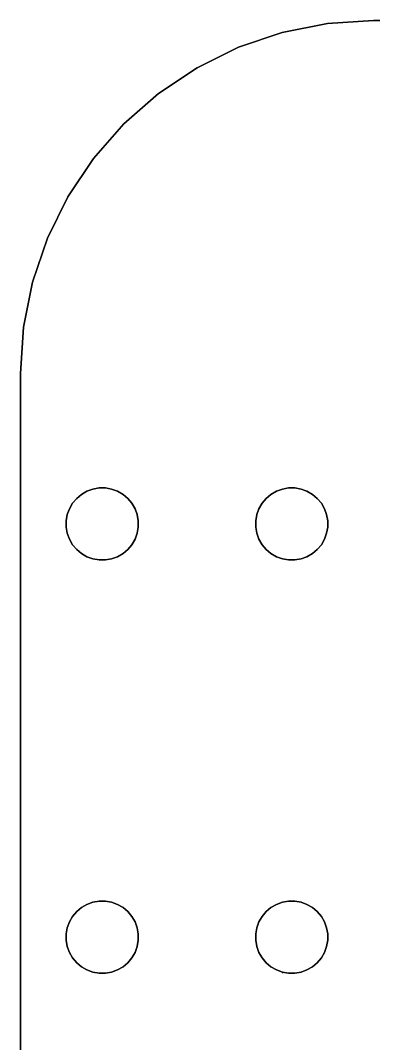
# Model space of a CAD drawing. Header units: metres. Extents: x 0 to 62, y -72 to 47.
# Drawn here: x 0 to 20.5, y -12.8 to 46.6 of the extents above; entities that cross this region are included whole.
import ezdxf

# ---------------------------------------------------------------- set-up
doc = ezdxf.new("R2010")
doc.units = ezdxf.units.M

msp = doc.modelspace()

# ---------------------------------------------------------------- linework, layer by layer
at = {"layer": 'Group#2'}
msp.add_line((15.206, -8.653, 60.624), (15.206, -8.716, 60.624), dxfattribs=at)
for points in [[(0, -71.624, 50.624), (0, -11.624, 50.624), (0, 26.124, 50.624), (0.175, 28.8, 50.624), (0.699, 31.43, 50.624), (1.56, 33.969, 50.624), (2.746, 36.374, 50.624), (4.236, 38.604, 50.624), (6.004, 40.62, 50.624), (8.02, 42.388, 50.624), (10.25, 43.878, 50.624), (12.655, 45.064, 50.624), (15.194, 45.926, 50.624), (17.824, 46.449, 50.624), (20.5, 46.624, 50.624), (41, 46.624, 50.624)], [(41, 46.624, 60.624), (20.5, 46.624, 60.624), (17.824, 46.449, 60.624), (15.194, 45.926, 60.624), (12.655, 45.064, 60.624), (10.25, 43.878, 60.624), (8.02, 42.388, 60.624), (6.004, 40.62, 60.624), (4.236, 38.604, 60.624), (2.746, 36.374, 60.624), (1.56, 33.969, 60.624), (0.699, 31.43, 60.624), (0.175, 28.8, 60.624), (0, 26.124, 60.624), (0, -11.624, 60.624)], [(15.194, 45.926, 60.624), (17.824, 46.449, 60.624), (17.824, 46.449, 50.624), (15.194, 45.926, 50.624), (15.194, 45.926, 60.624)], [(17.824, 46.449, 60.624), (20.5, 46.624, 60.624), (20.5, 46.624, 50.624), (17.824, 46.449, 50.624), (17.824, 46.449, 60.624)], [(41, 46.624, 60.624), (41, 46.624, 50.624), (20.5, 46.624, 50.624), (20.5, 46.624, 60.624), (41, 46.624, 60.624)], [(12.655, 45.064, 60.624), (15.194, 45.926, 60.624), (15.194, 45.926, 50.624), (12.655, 45.064, 50.624), (12.655, 45.064, 60.624)], [(10.25, 43.878, 60.624), (12.655, 45.064, 60.624), (12.655, 45.064, 50.624), (10.25, 43.878, 50.624), (10.25, 43.878, 60.624)], [(8.02, 42.388, 60.624), (10.25, 43.878, 60.624), (10.25, 43.878, 50.624), (8.02, 42.388, 50.624), (8.02, 42.388, 60.624)], [(6.004, 40.62, 60.624), (8.02, 42.388, 60.624), (8.02, 42.388, 50.624), (6.004, 40.62, 50.624), (6.004, 40.62, 60.624)], [(4.236, 38.604, 60.624), (6.004, 40.62, 60.624), (6.004, 40.62, 50.624), (4.236, 38.604, 50.624), (4.236, 38.604, 60.624)], [(2.746, 36.374, 60.624), (4.236, 38.604, 60.624), (4.236, 38.604, 50.624), (2.746, 36.374, 50.624), (2.746, 36.374, 60.624)], [(1.56, 33.969, 60.624), (2.746, 36.374, 60.624), (2.746, 36.374, 50.624), (1.56, 33.969, 50.624), (1.56, 33.969, 60.624)], [(0.699, 31.43, 60.624), (1.56, 33.969, 60.624), (1.56, 33.969, 50.624), (0.699, 31.43, 50.624), (0.699, 31.43, 60.624)], [(0.175, 28.8, 60.624), (0.699, 31.43, 60.624), (0.699, 31.43, 50.624), (0.175, 28.8, 50.624), (0.175, 28.8, 60.624)], [(0, 26.124, 60.624), (0.175, 28.8, 60.624), (0.175, 28.8, 50.624), (0, 26.124, 50.624), (0, 26.124, 60.624)], [(0, 26.124, 60.624), (0, 26.124, 50.624), (0, -11.624, 50.624), (0, -11.624, 60.624), (0, 26.124, 60.624)], [(5.293, 15.347, 50.624), (5.637, 15.473, 50.624), (5.954, 15.656, 50.624), (6.235, 15.891, 50.624), (6.47, 16.171, 50.624), (6.653, 16.488, 50.624), (6.778, 16.832, 50.624), (6.842, 17.193, 50.624), (6.842, 17.559, 50.624), (6.778, 17.919, 50.624), (6.653, 18.263, 50.624), (6.47, 18.58, 50.624), (6.235, 18.861, 50.624), (5.954, 19.096, 50.624), (5.637, 19.279, 50.624), (5.293, 19.404, 50.624), (4.933, 19.468, 50.624), (4.567, 19.468, 50.624), (4.206, 19.404, 50.624), (3.862, 19.279, 50.624), (3.545, 19.096, 50.624), (3.265, 18.861, 50.624), (3.029, 18.58, 50.624), (2.846, 18.263, 50.624), (2.721, 17.919, 50.624), (2.658, 17.559, 50.624), (2.658, 17.193, 50.624), (2.721, 16.832, 50.624), (2.846, 16.488, 50.624), (3.029, 16.171, 50.624), (3.265, 15.891, 50.624), (3.545, 15.656, 50.624), (3.862, 15.473, 50.624), (4.206, 15.347, 50.624), (4.567, 15.284, 50.624), (4.933, 15.284, 50.624), (5.293, 15.347, 50.624)], [(6.47, 16.171, 60.624), (6.235, 15.891, 60.624), (5.954, 15.656, 60.624), (5.637, 15.473, 60.624), (5.293, 15.347, 60.624), (4.933, 15.284, 60.624), (4.567, 15.284, 60.624), (4.206, 15.347, 60.624), (3.862, 15.473, 60.624), (3.545, 15.656, 60.624), (3.265, 15.891, 60.624), (3.029, 16.171, 60.624), (2.846, 16.488, 60.624), (2.721, 16.832, 60.624), (2.658, 17.193, 60.624), (2.658, 17.559, 60.624), (2.721, 17.919, 60.624), (2.846, 18.263, 60.624), (3.029, 18.58, 60.624), (3.265, 18.861, 60.624), (3.545, 19.096, 60.624), (3.862, 19.279, 60.624), (4.206, 19.404, 60.624), (4.567, 19.468, 60.624), (4.933, 19.468, 60.624), (5.293, 19.404, 60.624), (5.637, 19.279, 60.624), (5.954, 19.096, 60.624), (6.235, 18.861, 60.624), (6.47, 18.58, 60.624), (6.653, 18.263, 60.624), (6.778, 17.919, 60.624), (6.842, 17.559, 60.624), (6.842, 17.193, 60.624), (6.778, 16.832, 60.624), (6.653, 16.488, 60.624), (6.47, 16.171, 60.624)], [(3.545, 19.096, 60.624), (3.265, 18.861, 60.624), (3.265, 18.861, 50.624), (3.545, 19.096, 50.624), (3.545, 19.096, 60.624)], [(3.862, 19.279, 60.624), (3.545, 19.096, 60.624), (3.545, 19.096, 50.624), (3.862, 19.279, 50.624), (3.862, 19.279, 60.624)], [(4.206, 19.404, 60.624), (3.862, 19.279, 60.624), (3.862, 19.279, 50.624), (4.206, 19.404, 50.624), (4.206, 19.404, 60.624)], [(4.567, 19.468, 60.624), (4.206, 19.404, 60.624), (4.206, 19.404, 50.624), (4.567, 19.468, 50.624), (4.567, 19.468, 60.624)], [(4.933, 19.468, 60.624), (4.567, 19.468, 60.624), (4.567, 19.468, 50.624), (4.933, 19.468, 50.624), (4.933, 19.468, 60.624)], [(5.293, 19.404, 60.624), (4.933, 19.468, 60.624), (4.933, 19.468, 50.624), (5.293, 19.404, 50.624), (5.293, 19.404, 60.624)], [(5.637, 19.279, 60.624), (5.293, 19.404, 60.624), (5.293, 19.404, 50.624), (5.637, 19.279, 50.624), (5.637, 19.279, 60.624)], [(5.954, 19.096, 60.624), (5.637, 19.279, 60.624), (5.637, 19.279, 50.624), (5.954, 19.096, 50.624), (5.954, 19.096, 60.624)], [(6.235, 18.861, 60.624), (5.954, 19.096, 60.624), (5.954, 19.096, 50.624), (6.235, 18.861, 50.624), (6.235, 18.861, 60.624)], [(16.637, 15.473, 50.624), (16.954, 15.656, 50.624), (17.235, 15.891, 50.624), (17.47, 16.171, 50.624), (17.653, 16.488, 50.624), (17.778, 16.832, 50.624), (17.842, 17.193, 50.624), (17.842, 17.559, 50.624), (17.778, 17.919, 50.624), (17.653, 18.263, 50.624), (17.47, 18.58, 50.624), (17.235, 18.861, 50.624), (16.954, 19.096, 50.624), (16.637, 19.279, 50.624), (16.293, 19.404, 50.624), (15.933, 19.468, 50.624), (15.567, 19.468, 50.624), (15.206, 19.404, 50.624), (14.862, 19.279, 50.624), (14.545, 19.096, 50.624), (14.265, 18.861, 50.624), (14.029, 18.58, 50.624), (13.846, 18.263, 50.624), (13.721, 17.919, 50.624), (13.658, 17.559, 50.624), (13.658, 17.193, 50.624), (13.721, 16.832, 50.624), (13.846, 16.488, 50.624), (14.029, 16.171, 50.624), (14.265, 15.891, 50.624), (14.545, 15.656, 50.624), (14.862, 15.473, 50.624), (15.206, 15.347, 50.624), (15.567, 15.284, 50.624), (15.933, 15.284, 50.624), (16.293, 15.347, 50.624), (16.637, 15.473, 50.624)], [(15.206, 15.347, 60.624), (14.862, 15.473, 60.624), (14.545, 15.656, 60.624), (14.265, 15.891, 60.624), (14.029, 16.171, 60.624), (13.846, 16.488, 60.624), (13.721, 16.832, 60.624), (13.658, 17.193, 60.624), (13.658, 17.559, 60.624), (13.721, 17.919, 60.624), (13.846, 18.263, 60.624), (14.029, 18.58, 60.624), (14.265, 18.861, 60.624), (14.545, 19.096, 60.624), (14.862, 19.279, 60.624), (15.206, 19.404, 60.624), (15.567, 19.468, 60.624), (15.933, 19.468, 60.624), (16.293, 19.404, 60.624), (16.637, 19.279, 60.624), (16.954, 19.096, 60.624), (17.235, 18.861, 60.624), (17.47, 18.58, 60.624), (17.653, 18.263, 60.624), (17.778, 17.919, 60.624), (17.842, 17.559, 60.624), (17.842, 17.193, 60.624), (17.778, 16.832, 60.624), (17.653, 16.488, 60.624), (17.47, 16.171, 60.624), (17.235, 15.891, 60.624), (16.954, 15.656, 60.624), (16.637, 15.473, 60.624), (16.293, 15.347, 60.624), (15.933, 15.284, 60.624), (15.567, 15.284, 60.624), (15.206, 15.347, 60.624)], [(14.545, 19.096, 60.624), (14.265, 18.861, 60.624), (14.265, 18.861, 50.624), (14.545, 19.096, 50.624), (14.545, 19.096, 60.624)], [(14.862, 19.279, 60.624), (14.545, 19.096, 60.624), (14.545, 19.096, 50.624), (14.862, 19.279, 50.624), (14.862, 19.279, 60.624)], [(15.206, 19.404, 60.624), (14.862, 19.279, 60.624), (14.862, 19.279, 50.624), (15.206, 19.404, 50.624), (15.206, 19.404, 60.624)], [(15.567, 19.468, 60.624), (15.206, 19.404, 60.624), (15.206, 19.404, 50.624), (15.567, 19.468, 50.624), (15.567, 19.468, 60.624)], [(15.933, 19.468, 60.624), (15.567, 19.468, 60.624), (15.567, 19.468, 50.624), (15.933, 19.468, 50.624), (15.933, 19.468, 60.624)], [(16.293, 19.404, 60.624), (15.933, 19.468, 60.624), (15.933, 19.468, 50.624), (16.293, 19.404, 50.624), (16.293, 19.404, 60.624)], [(16.637, 19.279, 60.624), (16.293, 19.404, 60.624), (16.293, 19.404, 50.624), (16.637, 19.279, 50.624), (16.637, 19.279, 60.624)], [(16.954, 19.096, 60.624), (16.637, 19.279, 60.624), (16.637, 19.279, 50.624), (16.954, 19.096, 50.624), (16.954, 19.096, 60.624)], [(17.235, 18.861, 60.624), (16.954, 19.096, 60.624), (16.954, 19.096, 50.624), (17.235, 18.861, 50.624), (17.235, 18.861, 60.624)], [(3.029, 18.58, 60.624), (2.846, 18.263, 60.624), (2.846, 18.263, 50.624), (3.029, 18.58, 50.624), (3.029, 18.58, 60.624)], [(3.265, 18.861, 60.624), (3.029, 18.58, 60.624), (3.029, 18.58, 50.624), (3.265, 18.861, 50.624), (3.265, 18.861, 60.624)], [(6.47, 18.58, 60.624), (6.235, 18.861, 60.624), (6.235, 18.861, 50.624), (6.47, 18.58, 50.624), (6.47, 18.58, 60.624)], [(6.653, 18.263, 60.624), (6.47, 18.58, 60.624), (6.47, 18.58, 50.624), (6.653, 18.263, 50.624), (6.653, 18.263, 60.624)], [(14.029, 18.58, 60.624), (13.846, 18.263, 60.624), (13.846, 18.263, 50.624), (14.029, 18.58, 50.624), (14.029, 18.58, 60.624)], [(14.265, 18.861, 60.624), (14.029, 18.58, 60.624), (14.029, 18.58, 50.624), (14.265, 18.861, 50.624), (14.265, 18.861, 60.624)], [(17.47, 18.58, 60.624), (17.235, 18.861, 60.624), (17.235, 18.861, 50.624), (17.47, 18.58, 50.624), (17.47, 18.58, 60.624)], [(17.653, 18.263, 60.624), (17.47, 18.58, 60.624), (17.47, 18.58, 50.624), (17.653, 18.263, 50.624), (17.653, 18.263, 60.624)], [(2.721, 17.919, 60.624), (2.658, 17.559, 60.624), (2.658, 17.559, 50.624), (2.721, 17.919, 50.624), (2.721, 17.919, 60.624)], [(2.846, 18.263, 60.624), (2.721, 17.919, 60.624), (2.721, 17.919, 50.624), (2.846, 18.263, 50.624), (2.846, 18.263, 60.624)], [(6.778, 17.919, 60.624), (6.653, 18.263, 60.624), (6.653, 18.263, 50.624), (6.778, 17.919, 50.624), (6.778, 17.919, 60.624)], [(6.842, 17.559, 60.624), (6.778, 17.919, 60.624), (6.778, 17.919, 50.624), (6.842, 17.559, 50.624), (6.842, 17.559, 60.624)], [(13.721, 17.919, 60.624), (13.658, 17.559, 60.624), (13.658, 17.559, 50.624), (13.721, 17.919, 50.624), (13.721, 17.919, 60.624)], [(13.846, 18.263, 60.624), (13.721, 17.919, 60.624), (13.721, 17.919, 50.624), (13.846, 18.263, 50.624), (13.846, 18.263, 60.624)], [(17.778, 17.919, 60.624), (17.653, 18.263, 60.624), (17.653, 18.263, 50.624), (17.778, 17.919, 50.624), (17.778, 17.919, 60.624)], [(17.842, 17.559, 60.624), (17.778, 17.919, 60.624), (17.778, 17.919, 50.624), (17.842, 17.559, 50.624), (17.842, 17.559, 60.624)], [(2.658, 17.559, 60.624), (2.658, 17.193, 60.624), (2.658, 17.193, 50.624), (2.658, 17.559, 50.624), (2.658, 17.559, 60.624)], [(6.842, 17.193, 60.624), (6.842, 17.559, 60.624), (6.842, 17.559, 50.624), (6.842, 17.193, 50.624), (6.842, 17.193, 60.624)], [(13.658, 17.559, 60.624), (13.658, 17.193, 60.624), (13.658, 17.193, 50.624), (13.658, 17.559, 50.624), (13.658, 17.559, 60.624)], [(17.842, 17.193, 60.624), (17.842, 17.559, 60.624), (17.842, 17.559, 50.624), (17.842, 17.193, 50.624), (17.842, 17.193, 60.624)], [(2.658, 17.193, 60.624), (2.721, 16.832, 60.624), (2.721, 16.832, 50.624), (2.658, 17.193, 50.624), (2.658, 17.193, 60.624)], [(2.721, 16.832, 60.624), (2.846, 16.488, 60.624), (2.846, 16.488, 50.624), (2.721, 16.832, 50.624), (2.721, 16.832, 60.624)], [(6.653, 16.488, 60.624), (6.778, 16.832, 60.624), (6.778, 16.832, 50.624), (6.653, 16.488, 50.624), (6.653, 16.488, 60.624)], [(6.778, 16.832, 60.624), (6.842, 17.193, 60.624), (6.842, 17.193, 50.624), (6.778, 16.832, 50.624), (6.778, 16.832, 60.624)], [(13.658, 17.193, 60.624), (13.721, 16.832, 60.624), (13.721, 16.832, 50.624), (13.658, 17.193, 50.624), (13.658, 17.193, 60.624)], [(13.721, 16.832, 60.624), (13.846, 16.488, 60.624), (13.846, 16.488, 50.624), (13.721, 16.832, 50.624), (13.721, 16.832, 60.624)], [(17.653, 16.488, 60.624), (17.778, 16.832, 60.624), (17.778, 16.832, 50.624), (17.653, 16.488, 50.624), (17.653, 16.488, 60.624)], [(17.778, 16.832, 60.624), (17.842, 17.193, 60.624), (17.842, 17.193, 50.624), (17.778, 16.832, 50.624), (17.778, 16.832, 60.624)], [(2.846, 16.488, 60.624), (3.029, 16.171, 60.624), (3.029, 16.171, 50.624), (2.846, 16.488, 50.624), (2.846, 16.488, 60.624)], [(3.029, 16.171, 60.624), (3.265, 15.891, 60.624), (3.265, 15.891, 50.624), (3.029, 16.171, 50.624), (3.029, 16.171, 60.624)], [(6.235, 15.891, 60.624), (6.47, 16.171, 60.624), (6.47, 16.171, 50.624), (6.235, 15.891, 50.624), (6.235, 15.891, 60.624)], [(6.47, 16.171, 60.624), (6.653, 16.488, 60.624), (6.653, 16.488, 50.624), (6.47, 16.171, 50.624), (6.47, 16.171, 60.624)], [(13.846, 16.488, 60.624), (14.029, 16.171, 60.624), (14.029, 16.171, 50.624), (13.846, 16.488, 50.624), (13.846, 16.488, 60.624)], [(14.029, 16.171, 60.624), (14.265, 15.891, 60.624), (14.265, 15.891, 50.624), (14.029, 16.171, 50.624), (14.029, 16.171, 60.624)], [(17.235, 15.891, 60.624), (17.47, 16.171, 60.624), (17.47, 16.171, 50.624), (17.235, 15.891, 50.624), (17.235, 15.891, 60.624)], [(17.47, 16.171, 60.624), (17.653, 16.488, 60.624), (17.653, 16.488, 50.624), (17.47, 16.171, 50.624), (17.47, 16.171, 60.624)], [(3.265, 15.891, 60.624), (3.545, 15.656, 60.624), (3.545, 15.656, 50.624), (3.265, 15.891, 50.624), (3.265, 15.891, 60.624)], [(3.545, 15.656, 60.624), (3.862, 15.473, 60.624), (3.862, 15.473, 50.624), (3.545, 15.656, 50.624), (3.545, 15.656, 60.624)], [(3.862, 15.473, 60.624), (4.206, 15.347, 60.624), (4.206, 15.347, 50.624), (3.862, 15.473, 50.624), (3.862, 15.473, 60.624)], [(5.293, 15.347, 60.624), (5.637, 15.473, 60.624), (5.637, 15.473, 50.624), (5.293, 15.347, 50.624), (5.293, 15.347, 60.624)], [(5.637, 15.473, 60.624), (5.954, 15.656, 60.624), (5.954, 15.656, 50.624), (5.637, 15.473, 50.624), (5.637, 15.473, 60.624)], [(5.954, 15.656, 60.624), (6.235, 15.891, 60.624), (6.235, 15.891, 50.624), (5.954, 15.656, 50.624), (5.954, 15.656, 60.624)], [(14.265, 15.891, 60.624), (14.545, 15.656, 60.624), (14.545, 15.656, 50.624), (14.265, 15.891, 50.624), (14.265, 15.891, 60.624)], [(14.545, 15.656, 60.624), (14.862, 15.473, 60.624), (14.862, 15.473, 50.624), (14.545, 15.656, 50.624), (14.545, 15.656, 60.624)], [(14.862, 15.473, 60.624), (15.206, 15.347, 60.624), (15.206, 15.347, 50.624), (14.862, 15.473, 50.624), (14.862, 15.473, 60.624)], [(16.293, 15.347, 60.624), (16.637, 15.473, 60.624), (16.637, 15.473, 50.624), (16.293, 15.347, 50.624), (16.293, 15.347, 60.624)], [(16.637, 15.473, 60.624), (16.954, 15.656, 60.624), (16.954, 15.656, 50.624), (16.637, 15.473, 50.624), (16.637, 15.473, 60.624)], [(16.954, 15.656, 60.624), (17.235, 15.891, 60.624), (17.235, 15.891, 50.624), (16.954, 15.656, 50.624), (16.954, 15.656, 60.624)], [(4.206, 15.347, 60.624), (4.567, 15.284, 60.624), (4.567, 15.284, 50.624), (4.206, 15.347, 50.624), (4.206, 15.347, 60.624)], [(4.567, 15.284, 60.624), (4.933, 15.284, 60.624), (4.933, 15.284, 50.624), (4.567, 15.284, 50.624), (4.567, 15.284, 60.624)], [(4.933, 15.284, 60.624), (5.293, 15.347, 60.624), (5.293, 15.347, 50.624), (4.933, 15.284, 50.624), (4.933, 15.284, 60.624)], [(15.206, 15.347, 60.624), (15.567, 15.284, 60.624), (15.567, 15.284, 50.624), (15.206, 15.347, 50.624), (15.206, 15.347, 60.624)], [(15.567, 15.284, 60.624), (15.933, 15.284, 60.624), (15.933, 15.284, 50.624), (15.567, 15.284, 50.624), (15.567, 15.284, 60.624)], [(15.933, 15.284, 60.624), (16.293, 15.347, 60.624), (16.293, 15.347, 50.624), (15.933, 15.284, 50.624), (15.933, 15.284, 60.624)], [(6.235, -5.139, 50.624), (5.954, -4.904, 50.624), (5.637, -4.721, 50.624), (5.293, -4.596, 50.624), (4.933, -4.532, 50.624), (4.567, -4.532, 50.624), (4.206, -4.596, 50.624), (3.862, -4.721, 50.624), (3.545, -4.904, 50.624), (3.265, -5.139, 50.624), (3.029, -5.42, 50.624), (2.846, -5.737, 50.624), (2.721, -6.081, 50.624), (2.658, -6.441, 50.624), (2.658, -6.807, 50.624), (2.721, -7.168, 50.624), (2.846, -7.512, 50.624), (3.029, -7.829, 50.624), (3.265, -8.109, 50.624), (3.545, -8.344, 50.624), (3.862, -8.527, 50.624), (4.206, -8.653, 50.624), (4.567, -8.716, 50.624), (4.933, -8.716, 50.624), (5.293, -8.653, 50.624), (5.637, -8.527, 50.624), (5.954, -8.344, 50.624), (6.235, -8.109, 50.624), (6.47, -7.829, 50.624), (6.653, -7.512, 50.624), (6.778, -7.168, 50.624), (6.842, -6.807, 50.624), (6.842, -6.441, 50.624), (6.778, -6.081, 50.624), (6.653, -5.737, 50.624), (6.47, -5.42, 50.624), (6.235, -5.139, 50.624)], [(6.842, -6.441, 60.624), (6.842, -6.807, 60.624), (6.778, -7.168, 60.624), (6.653, -7.512, 60.624), (6.47, -7.829, 60.624), (6.235, -8.109, 60.624), (5.954, -8.344, 60.624), (5.637, -8.527, 60.624), (5.293, -8.653, 60.624), (4.933, -8.716, 60.624), (4.567, -8.716, 60.624), (4.206, -8.653, 60.624), (3.862, -8.527, 60.624), (3.545, -8.344, 60.624), (3.265, -8.109, 60.624), (3.029, -7.829, 60.624), (2.846, -7.512, 60.624), (2.721, -7.168, 60.624), (2.658, -6.807, 60.624), (2.658, -6.441, 60.624), (2.721, -6.081, 60.624), (2.846, -5.737, 60.624), (3.029, -5.42, 60.624), (3.265, -5.139, 60.624), (3.545, -4.904, 60.624), (3.862, -4.721, 60.624), (4.206, -4.596, 60.624), (4.567, -4.532, 60.624), (4.933, -4.532, 60.624), (5.293, -4.596, 60.624), (5.637, -4.721, 60.624), (5.954, -4.904, 60.624), (6.235, -5.139, 60.624), (6.47, -5.42, 60.624), (6.653, -5.737, 60.624), (6.778, -6.081, 60.624), (6.842, -6.441, 60.624)], [(3.862, -4.721, 60.624), (3.545, -4.904, 60.624), (3.545, -4.904, 50.624), (3.862, -4.721, 50.624), (3.862, -4.721, 60.624)], [(4.206, -4.596, 60.624), (3.862, -4.721, 60.624), (3.862, -4.721, 50.624), (4.206, -4.596, 50.624), (4.206, -4.596, 60.624)], [(4.567, -4.532, 60.624), (4.206, -4.596, 60.624), (4.206, -4.596, 50.624), (4.567, -4.532, 50.624), (4.567, -4.532, 60.624)], [(4.933, -4.532, 60.624), (4.567, -4.532, 60.624), (4.567, -4.532, 50.624), (4.933, -4.532, 50.624), (4.933, -4.532, 60.624)], [(5.293, -4.596, 60.624), (4.933, -4.532, 60.624), (4.933, -4.532, 50.624), (5.293, -4.596, 50.624), (5.293, -4.596, 60.624)], [(5.637, -4.721, 60.624), (5.293, -4.596, 60.624), (5.293, -4.596, 50.624), (5.637, -4.721, 50.624), (5.637, -4.721, 60.624)], [(5.954, -4.904, 60.624), (5.637, -4.721, 60.624), (5.637, -4.721, 50.624), (5.954, -4.904, 50.624), (5.954, -4.904, 60.624)], [(14.862, -8.527, 50.624), (15.206, -8.653, 50.624), (15.567, -8.716, 50.624), (15.933, -8.716, 50.624), (16.293, -8.653, 50.624), (16.637, -8.527, 50.624), (16.954, -8.344, 50.624), (17.235, -8.109, 50.624), (17.47, -7.829, 50.624), (17.653, -7.512, 50.624), (17.778, -7.168, 50.624), (17.842, -6.807, 50.624), (17.842, -6.441, 50.624), (17.778, -6.081, 50.624), (17.653, -5.737, 50.624), (17.47, -5.42, 50.624), (17.235, -5.139, 50.624), (16.954, -4.904, 50.624), (16.637, -4.721, 50.624), (16.293, -4.596, 50.624), (15.933, -4.532, 50.624), (15.567, -4.532, 50.624), (15.206, -4.596, 50.624), (14.862, -4.721, 50.624), (14.545, -4.904, 50.624), (14.265, -5.139, 50.624), (14.029, -5.42, 50.624), (13.846, -5.737, 50.624), (13.721, -6.081, 50.624), (13.658, -6.441, 50.624), (13.658, -6.807, 50.624), (13.721, -7.168, 50.624), (13.846, -7.512, 50.624), (14.029, -7.829, 50.624), (14.265, -8.109, 50.624), (14.545, -8.344, 50.624), (14.862, -8.527, 50.624)], [(14.265, -8.109, 60.624), (14.029, -7.829, 60.624), (13.846, -7.512, 60.624), (13.721, -7.168, 60.624), (13.658, -6.807, 60.624), (13.658, -6.441, 60.624), (13.721, -6.081, 60.624), (13.846, -5.737, 60.624), (14.029, -5.42, 60.624), (14.265, -5.139, 60.624), (14.545, -4.904, 60.624), (14.862, -4.721, 60.624), (15.206, -4.596, 60.624), (15.567, -4.532, 60.624), (15.933, -4.532, 60.624), (16.293, -4.596, 60.624), (16.637, -4.721, 60.624), (16.954, -4.904, 60.624), (17.235, -5.139, 60.624), (17.47, -5.42, 60.624), (17.653, -5.737, 60.624), (17.778, -6.081, 60.624), (17.842, -6.441, 60.624), (17.842, -6.807, 60.624), (17.778, -7.168, 60.624), (17.653, -7.512, 60.624), (17.47, -7.829, 60.624), (17.235, -8.109, 60.624), (16.954, -8.344, 60.624), (16.637, -8.527, 60.624), (16.293, -8.653, 60.624), (15.933, -8.716, 60.624), (15.567, -8.716, 60.624), (15.206, -8.653, 60.624), (14.862, -8.527, 60.624), (14.545, -8.344, 60.624), (14.265, -8.109, 60.624)], [(14.862, -4.721, 60.624), (14.545, -4.904, 60.624), (14.545, -4.904, 50.624), (14.862, -4.721, 50.624), (14.862, -4.721, 60.624)], [(15.206, -4.596, 60.624), (14.862, -4.721, 60.624), (14.862, -4.721, 50.624), (15.206, -4.596, 50.624), (15.206, -4.596, 60.624)], [(15.567, -4.532, 60.624), (15.206, -4.596, 60.624), (15.206, -4.596, 50.624), (15.567, -4.532, 50.624), (15.567, -4.532, 60.624)], [(15.933, -4.532, 60.624), (15.567, -4.532, 60.624), (15.567, -4.532, 50.624), (15.933, -4.532, 50.624), (15.933, -4.532, 60.624)], [(16.293, -4.596, 60.624), (15.933, -4.532, 60.624), (15.933, -4.532, 50.624), (16.293, -4.596, 50.624), (16.293, -4.596, 60.624)], [(16.637, -4.721, 60.624), (16.293, -4.596, 60.624), (16.293, -4.596, 50.624), (16.637, -4.721, 50.624), (16.637, -4.721, 60.624)], [(16.954, -4.904, 60.624), (16.637, -4.721, 60.624), (16.637, -4.721, 50.624), (16.954, -4.904, 50.624), (16.954, -4.904, 60.624)], [(3.265, -5.139, 60.624), (3.029, -5.42, 60.624), (3.029, -5.42, 50.624), (3.265, -5.139, 50.624), (3.265, -5.139, 60.624)], [(3.545, -4.904, 60.624), (3.265, -5.139, 60.624), (3.265, -5.139, 50.624), (3.545, -4.904, 50.624), (3.545, -4.904, 60.624)], [(6.235, -5.139, 60.624), (5.954, -4.904, 60.624), (5.954, -4.904, 50.624), (6.235, -5.139, 50.624), (6.235, -5.139, 60.624)], [(6.47, -5.42, 60.624), (6.235, -5.139, 60.624), (6.235, -5.139, 50.624), (6.47, -5.42, 50.624), (6.47, -5.42, 60.624)], [(14.265, -5.139, 60.624), (14.029, -5.42, 60.624), (14.029, -5.42, 50.624), (14.265, -5.139, 50.624), (14.265, -5.139, 60.624)], [(14.545, -4.904, 60.624), (14.265, -5.139, 60.624), (14.265, -5.139, 50.624), (14.545, -4.904, 50.624), (14.545, -4.904, 60.624)], [(17.235, -5.139, 60.624), (16.954, -4.904, 60.624), (16.954, -4.904, 50.624), (17.235, -5.139, 50.624), (17.235, -5.139, 60.624)], [(17.47, -5.42, 60.624), (17.235, -5.139, 60.624), (17.235, -5.139, 50.624), (17.47, -5.42, 50.624), (17.47, -5.42, 60.624)], [(2.846, -5.737, 60.624), (2.721, -6.081, 60.624), (2.721, -6.081, 50.624), (2.846, -5.737, 50.624), (2.846, -5.737, 60.624)], [(3.029, -5.42, 60.624), (2.846, -5.737, 60.624), (2.846, -5.737, 50.624), (3.029, -5.42, 50.624), (3.029, -5.42, 60.624)], [(6.653, -5.737, 60.624), (6.47, -5.42, 60.624), (6.47, -5.42, 50.624), (6.653, -5.737, 50.624), (6.653, -5.737, 60.624)], [(6.778, -6.081, 60.624), (6.653, -5.737, 60.624), (6.653, -5.737, 50.624), (6.778, -6.081, 50.624), (6.778, -6.081, 60.624)], [(13.846, -5.737, 60.624), (13.721, -6.081, 60.624), (13.721, -6.081, 50.624), (13.846, -5.737, 50.624), (13.846, -5.737, 60.624)], [(14.029, -5.42, 60.624), (13.846, -5.737, 60.624), (13.846, -5.737, 50.624), (14.029, -5.42, 50.624), (14.029, -5.42, 60.624)], [(17.653, -5.737, 60.624), (17.47, -5.42, 60.624), (17.47, -5.42, 50.624), (17.653, -5.737, 50.624), (17.653, -5.737, 60.624)], [(17.778, -6.081, 60.624), (17.653, -5.737, 60.624), (17.653, -5.737, 50.624), (17.778, -6.081, 50.624), (17.778, -6.081, 60.624)], [(2.721, -6.081, 60.624), (2.658, -6.441, 60.624), (2.658, -6.441, 50.624), (2.721, -6.081, 50.624), (2.721, -6.081, 60.624)], [(2.658, -6.441, 60.624), (2.658, -6.807, 60.624), (2.658, -6.807, 50.624), (2.658, -6.441, 50.624), (2.658, -6.441, 60.624)], [(6.842, -6.441, 60.624), (6.778, -6.081, 60.624), (6.778, -6.081, 50.624), (6.842, -6.441, 50.624), (6.842, -6.441, 60.624)], [(6.842, -6.807, 60.624), (6.842, -6.441, 60.624), (6.842, -6.441, 50.624), (6.842, -6.807, 50.624), (6.842, -6.807, 60.624)], [(13.721, -6.081, 60.624), (13.658, -6.441, 60.624), (13.658, -6.441, 50.624), (13.721, -6.081, 50.624), (13.721, -6.081, 60.624)], [(13.658, -6.441, 60.624), (13.658, -6.807, 60.624), (13.658, -6.807, 50.624), (13.658, -6.441, 50.624), (13.658, -6.441, 60.624)], [(17.842, -6.441, 60.624), (17.778, -6.081, 60.624), (17.778, -6.081, 50.624), (17.842, -6.441, 50.624), (17.842, -6.441, 60.624)], [(17.842, -6.807, 60.624), (17.842, -6.441, 60.624), (17.842, -6.441, 50.624), (17.842, -6.807, 50.624), (17.842, -6.807, 60.624)], [(2.658, -6.807, 60.624), (2.721, -7.168, 60.624), (2.721, -7.168, 50.624), (2.658, -6.807, 50.624), (2.658, -6.807, 60.624)], [(6.778, -7.168, 60.624), (6.842, -6.807, 60.624), (6.842, -6.807, 50.624), (6.778, -7.168, 50.624), (6.778, -7.168, 60.624)], [(13.658, -6.807, 60.624), (13.721, -7.168, 60.624), (13.721, -7.168, 50.624), (13.658, -6.807, 50.624), (13.658, -6.807, 60.624)], [(17.778, -7.168, 60.624), (17.842, -6.807, 60.624), (17.842, -6.807, 50.624), (17.778, -7.168, 50.624), (17.778, -7.168, 60.624)], [(2.721, -7.168, 60.624), (2.846, -7.512, 60.624), (2.846, -7.512, 50.624), (2.721, -7.168, 50.624), (2.721, -7.168, 60.624)], [(2.846, -7.512, 60.624), (3.029, -7.829, 60.624), (3.029, -7.829, 50.624), (2.846, -7.512, 50.624), (2.846, -7.512, 60.624)], [(6.47, -7.829, 60.624), (6.653, -7.512, 60.624), (6.653, -7.512, 50.624), (6.47, -7.829, 50.624), (6.47, -7.829, 60.624)], [(6.653, -7.512, 60.624), (6.778, -7.168, 60.624), (6.778, -7.168, 50.624), (6.653, -7.512, 50.624), (6.653, -7.512, 60.624)], [(13.721, -7.168, 60.624), (13.846, -7.512, 60.624), (13.846, -7.512, 50.624), (13.721, -7.168, 50.624), (13.721, -7.168, 60.624)], [(13.846, -7.512, 60.624), (14.029, -7.829, 60.624), (14.029, -7.829, 50.624), (13.846, -7.512, 50.624), (13.846, -7.512, 60.624)], [(17.47, -7.829, 60.624), (17.653, -7.512, 60.624), (17.653, -7.512, 50.624), (17.47, -7.829, 50.624), (17.47, -7.829, 60.624)], [(17.653, -7.512, 60.624), (17.778, -7.168, 60.624), (17.778, -7.168, 50.624), (17.653, -7.512, 50.624), (17.653, -7.512, 60.624)], [(3.029, -7.829, 60.624), (3.265, -8.109, 60.624), (3.265, -8.109, 50.624), (3.029, -7.829, 50.624), (3.029, -7.829, 60.624)], [(3.265, -8.109, 60.624), (3.545, -8.344, 60.624), (3.545, -8.344, 50.624), (3.265, -8.109, 50.624), (3.265, -8.109, 60.624)], [(5.954, -8.344, 60.624), (6.235, -8.109, 60.624), (6.235, -8.109, 50.624), (5.954, -8.344, 50.624), (5.954, -8.344, 60.624)], [(6.235, -8.109, 60.624), (6.47, -7.829, 60.624), (6.47, -7.829, 50.624), (6.235, -8.109, 50.624), (6.235, -8.109, 60.624)], [(14.029, -7.829, 60.624), (14.265, -8.109, 60.624), (14.265, -8.109, 50.624), (14.029, -7.829, 50.624), (14.029, -7.829, 60.624)], [(14.265, -8.109, 60.624), (14.545, -8.344, 60.624), (14.545, -8.344, 50.624), (14.265, -8.109, 50.624), (14.265, -8.109, 60.624)], [(16.954, -8.344, 60.624), (17.235, -8.109, 60.624), (17.235, -8.109, 50.624), (16.954, -8.344, 50.624), (16.954, -8.344, 60.624)], [(17.235, -8.109, 60.624), (17.47, -7.829, 60.624), (17.47, -7.829, 50.624), (17.235, -8.109, 50.624), (17.235, -8.109, 60.624)], [(3.545, -8.344, 60.624), (3.862, -8.527, 60.624), (3.862, -8.527, 50.624), (3.545, -8.344, 50.624), (3.545, -8.344, 60.624)], [(3.862, -8.527, 60.624), (4.206, -8.653, 60.624), (4.206, -8.653, 50.624), (3.862, -8.527, 50.624), (3.862, -8.527, 60.624)], [(4.206, -8.653, 60.624), (4.567, -8.716, 60.624), (4.567, -8.716, 50.624), (4.206, -8.653, 50.624), (4.206, -8.653, 60.624)], [(4.567, -8.716, 60.624), (4.933, -8.716, 60.624), (4.933, -8.716, 50.624), (4.567, -8.716, 50.624), (4.567, -8.716, 60.624)], [(4.933, -8.716, 60.624), (5.293, -8.653, 60.624), (5.293, -8.653, 50.624), (4.933, -8.716, 50.624), (4.933, -8.716, 60.624)], [(5.293, -8.653, 60.624), (5.637, -8.527, 60.624), (5.637, -8.527, 50.624), (5.293, -8.653, 50.624), (5.293, -8.653, 60.624)], [(5.637, -8.527, 60.624), (5.954, -8.344, 60.624), (5.954, -8.344, 50.624), (5.637, -8.527, 50.624), (5.637, -8.527, 60.624)], [(14.545, -8.344, 60.624), (14.862, -8.527, 60.624), (14.862, -8.527, 50.624), (14.545, -8.344, 50.624), (14.545, -8.344, 60.624)], [(14.862, -8.527, 60.624), (15.206, -8.653, 60.624), (15.206, -8.653, 50.624), (14.862, -8.527, 50.624), (14.862, -8.527, 60.624)], [(15.206, -8.653, 60.624), (15.567, -8.716, 60.624), (15.567, -8.716, 50.624), (15.206, -8.653, 50.624), (15.206, -8.653, 60.624)], [(15.567, -8.716, 60.624), (15.933, -8.716, 60.624), (15.933, -8.716, 50.624), (15.567, -8.716, 50.624), (15.567, -8.716, 60.624)], [(15.933, -8.716, 60.624), (16.293, -8.653, 60.624), (16.293, -8.653, 50.624), (15.933, -8.716, 50.624), (15.933, -8.716, 60.624)], [(16.293, -8.653, 60.624), (16.637, -8.527, 60.624), (16.637, -8.527, 50.624), (16.293, -8.653, 50.624), (16.293, -8.653, 60.624)], [(16.637, -8.527, 60.624), (16.954, -8.344, 60.624), (16.954, -8.344, 50.624), (16.637, -8.527, 50.624), (16.637, -8.527, 60.624)], [(0, -11.624, 60.624), (0, -41.624, 60.624)], [(0, -71.624, 75.624), (0, -41.624, 60.624), (0, -11.624, 60.624), (0, -11.624, 50.624), (0, -71.624, 50.624), (0, -71.624, 75.624)]]:
    msp.add_polyline3d(points, dxfattribs=at)

doc.saveas('drawing.dxf')
